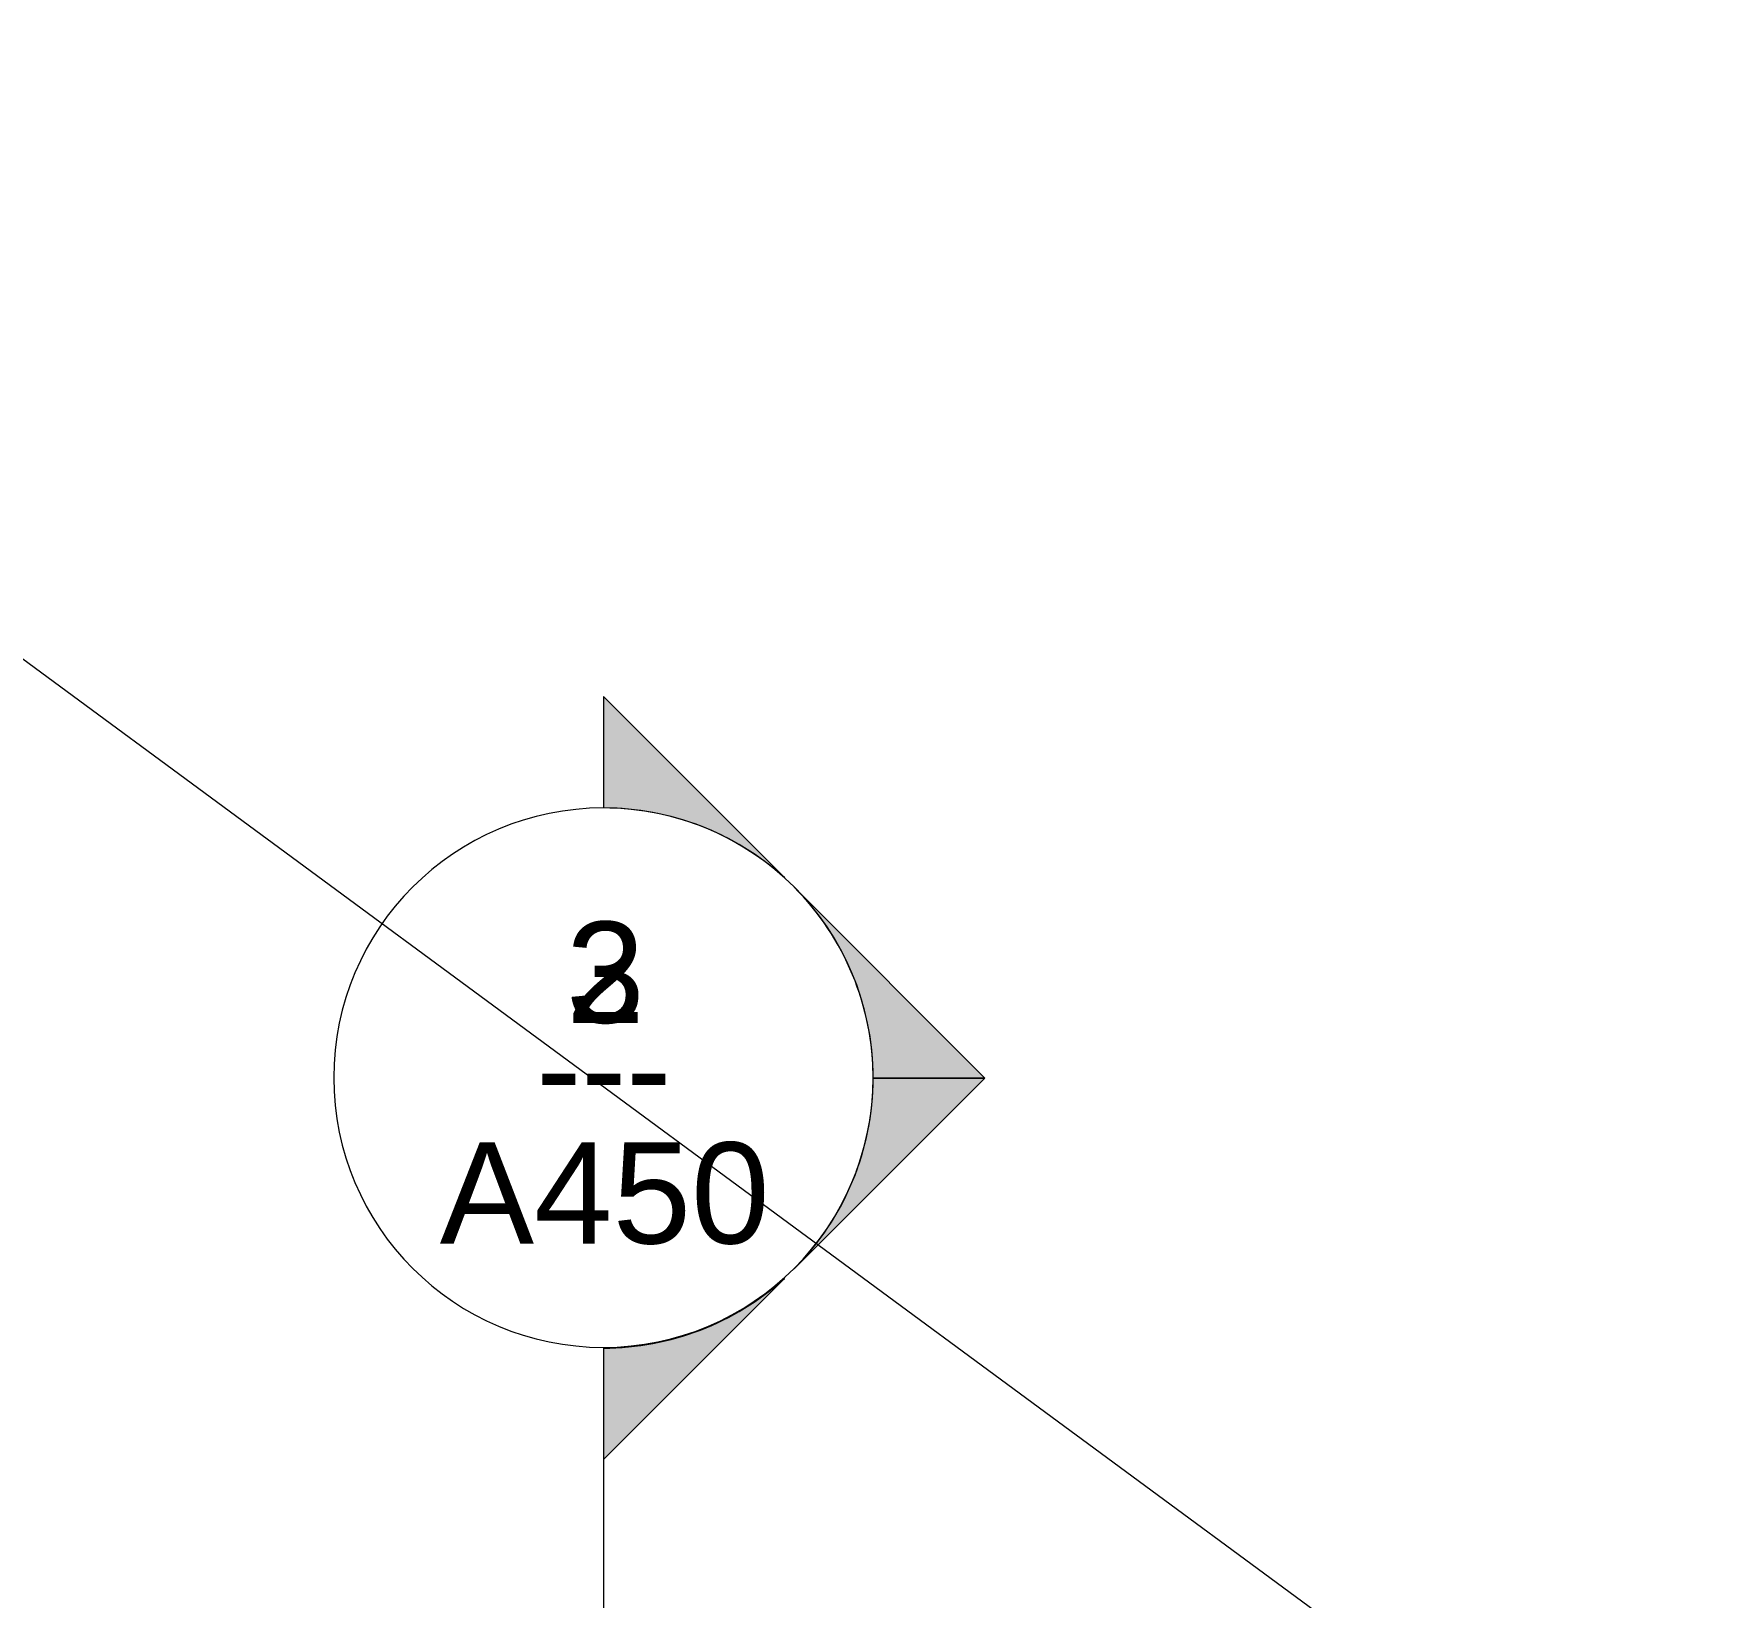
# Model space of a CAD drawing. Header units: inches. Extents: x -3210 to -1935, y -327 to 478.
# Drawn here: x -3033.9 to -2959.3, y 46.7 to 116.3 of the extents above; entities that cross this region are included whole.
import ezdxf

# ---------------------------------------------------------------- set-up
doc = ezdxf.new("R2010")
doc.units = ezdxf.units.IN
doc.header["$MEASUREMENT"] = 0
doc.layers.add('G-ANNO-SYMB', color=111, linetype='Continuous', lineweight=9)
doc.layers.add('G-ANNO-TEXT', color=231, linetype='Continuous', lineweight=9)
doc.styles.add('Arial_1', font='arial.ttf', dxfattribs={"height": 4.5})
doc.styles.add('Century Gothic', font='ufonts.com_century-gothic.ttf', dxfattribs={"height": 4.5})

# ---------------------------------------------------------------- blocks, each defined once
blk = doc.blocks.new('Section - Section Head - Filled-22785-BUILDING SECTION - NORTH_SOUTH - LOOKING EAST')
at = {"layer": 'G-ANNO-SYMB'}
h = blk.add_hatch(color=256, dxfattribs=at)
edge = h.paths.add_edge_path(flags=0)
edge.add_arc((-2800.799, 80.085), 12.016, 47.9216, 90)
edge.add_line((-2800.799, 92.1), (-2800.799, 97.055))
edge.add_line((-2800.799, 97.055), (-2792.747, 89.003))
h = blk.add_hatch(color=256, dxfattribs=at)
edge = h.paths.add_edge_path(flags=0)
edge.add_line((-2792.313, 88.57), (-2783.828, 80.085))
edge.add_line((-2783.828, 80.085), (-2788.799, 80.085))
edge.add_arc((-2800.799, 80.085), 12, 0, 45)
h = blk.add_hatch(color=256, dxfattribs=at)
edge = h.paths.add_edge_path(flags=0)
edge.add_arc((-2800.799, 80.085), 12, 315, 360)
edge.add_line((-2788.799, 80.085), (-2783.828, 80.085))
edge.add_line((-2783.828, 80.085), (-2792.313, 71.6))
h = blk.add_hatch(color=256, dxfattribs=at)
edge = h.paths.add_edge_path(flags=0)
edge.add_line((-2792.747, 71.167), (-2800.799, 63.114))
edge.add_line((-2800.799, 63.114), (-2800.799, 68.069))
edge.add_arc((-2800.799, 80.085), 12.016, 270, 312.0784)
for p, q in [((-2792.747, 89.003), (-2800.799, 97.055)), ((-2800.799, 97.055), (-2800.799, 92.1)), ((-2783.828, 80.085), (-2792.313, 88.57)), ((-2792.313, 71.6), (-2783.828, 80.085)), ((-2788.799, 80.085), (-2783.828, 80.085)), ((-2783.828, 80.085), (-2788.799, 80.085)), ((-2800.799, 63.114), (-2792.747, 71.167)), ((-2800.799, 68.069), (-2800.799, 63.114))]:
    blk.add_line(p, q, dxfattribs=at)
for centre, radius, start, end in [((-2800.799, 80.1), 12, 90, 270), ((-2800.799, 80.1), 12, 270, 90), ((-2800.799, 80.085), 12.016, 47.9216, 90), ((-2800.799, 80.085), 12, 0, 45), ((-2800.799, 80.085), 12, 315, 360), ((-2800.799, 80.085), 12.016, 270, 312.0784)]:
    blk.add_arc(centre, radius, start, end, dxfattribs=at)

msp = doc.modelspace()

# ---------------------------------------------------------------- linework, layer by layer
at = {"layer": 'G-ANNO-SYMB'}
for q in [(-3008.54874, -166.24211), (-3008.54874, -196.89908)]:
    msp.add_line((-3008.54874, 57.79006), q, dxfattribs=at)
at = {"layer": 'G-ANNO-TEXT'}
msp.add_line((-2959.33391, 33.15911), (-3072.2043, 116.26148), dxfattribs=at)

# ---------------------------------------------------------------- block references
at = {"layer": 'G-ANNO-SYMB'}
msp.add_blockref('Section - Section Head - Filled-22785-BUILDING SECTION - NORTH_SOUTH - LOOKING EAST', (-207.75, -10.29479), dxfattribs=at)
msp.add_blockref('Section - Section Head - Filled-22785-BUILDING SECTION - NORTH_SOUTH - LOOKING EAST', (-207.75, -10.29479), dxfattribs=at)

# ---------------------------------------------------------------- texts
at = {"layer": 'G-ANNO-SYMB', "char_height": 4.5, "attachment_point": 1}
for s, insert, width, style in [('3', (-3010.20923, 76.74438), 4.242, 'Arial_1'), ('2', (-3010.20923, 76.74438), 4.242, 'Arial_1'), ('---', (-3011.53488, 72.49103), 7.7265, 'Century Gothic'), ('---', (-3011.53488, 72.49103), 7.7265, 'Century Gothic'), ('A450', (-3015.83127, 66.92625), 17.877, 'Arial_1'), ('A450', (-3015.83127, 66.92625), 17.877, 'Arial_1')]:
    msp.add_mtext(s, dxfattribs=dict(at, insert=insert, width=width, style=style))

doc.saveas('drawing.dxf')
